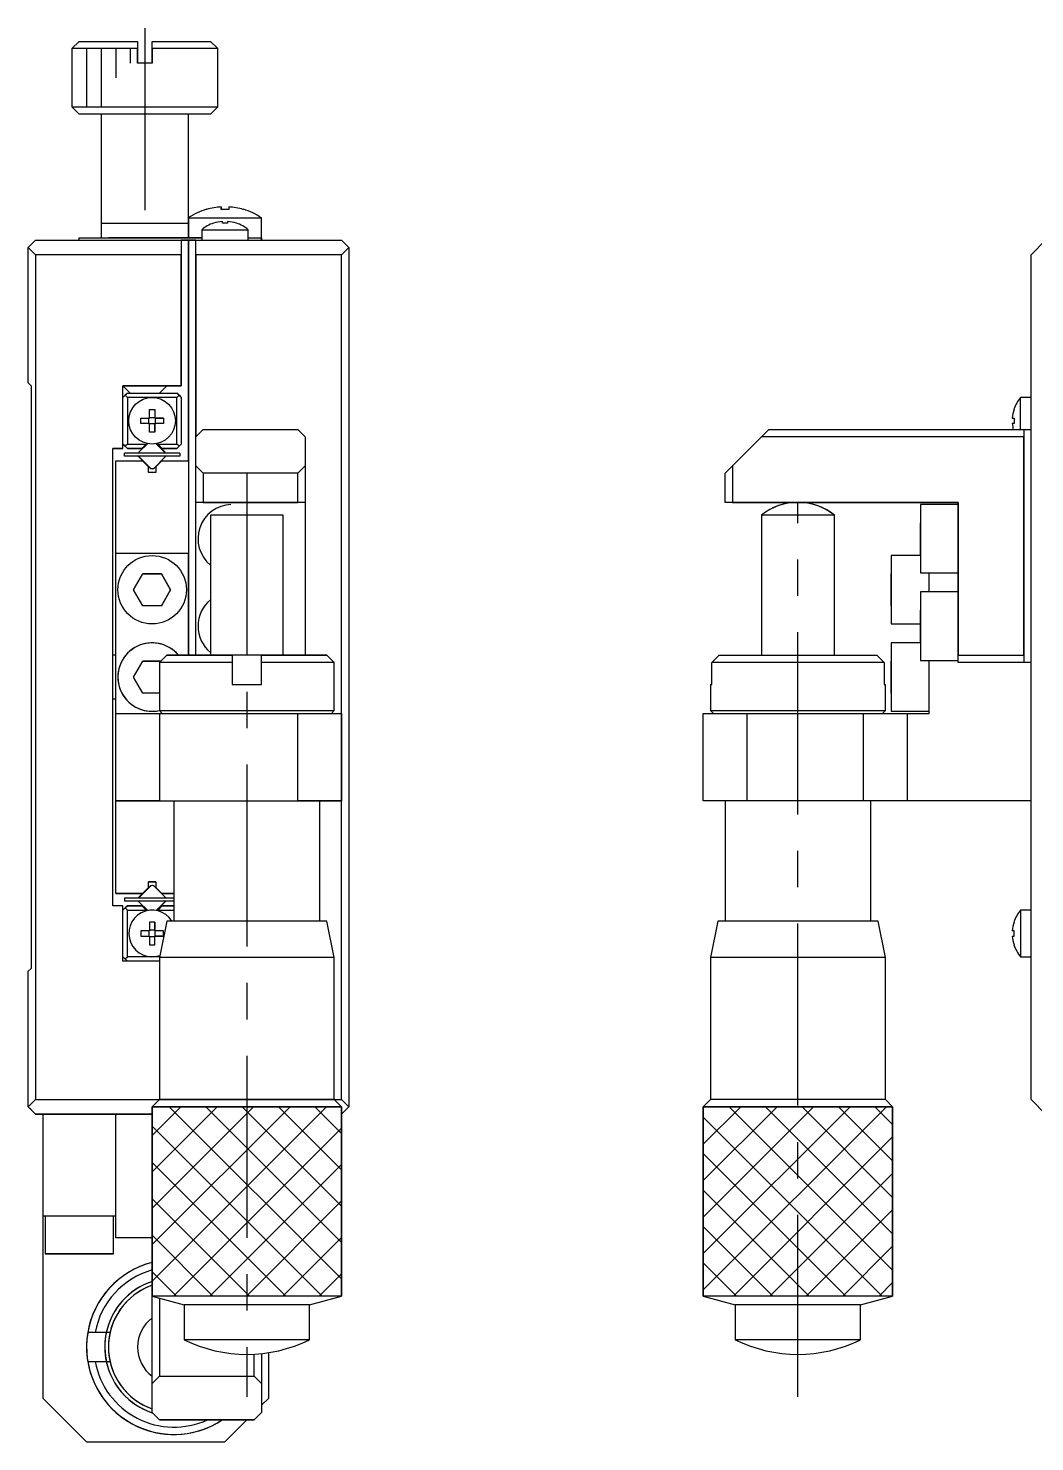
# Model space of a CAD drawing. Extents: x 3 to 378, y 15 to 260.
# Drawn here: x 46.3 to 115.4, y 101.5 to 198.6 of the extents above; entities that cross this region are included whole.
import ezdxf

# ---------------------------------------------------------------- set-up
doc = ezdxf.new("R2010")
doc.units = 0
doc.header["$LTSCALE"] = 10
doc.linetypes.add('CENTER', pattern=[2, 1.25, -0.25, 0.25, -0.25])
doc.layers.get('0').update_dxf_attribs({"linetype": 'CONTINUOUS'})
doc.layers.add('CENTER', color=1, linetype='CENTER')

msp = doc.modelspace()

# ---------------------------------------------------------------- linework, layer by layer
at = {"color": 7, "linetype": 'CONTINUOUS'}
for p, q in [((49.83937, 197.685847), (49.33937, 197.185847)), ((53.83937, 197.185847), (49.33937, 197.185847)), ((49.33937, 197.185847), (49.33937, 193.185847)), ((49.83937, 197.685847), (53.83937, 197.685847)), ((53.83937, 197.685847), (53.83937, 197.185847)), ((53.83937, 197.685847), (53.83937, 196.185847)), ((53.83937, 197.685847), (53.83937, 196.185847)), ((53.83937, 196.185847), (53.83937, 197.185847)), ((54.83937, 197.185847), (54.83937, 197.685847)), ((54.83937, 197.685847), (58.83937, 197.685847)), ((54.83937, 196.185847), (54.83937, 197.685847)), ((54.83937, 196.185847), (54.83937, 197.685847)), ((59.33937, 197.185847), (54.83937, 197.185847)), ((54.83937, 197.185847), (54.83937, 196.185847)), ((59.33937, 197.185847), (58.83937, 197.685847)), ((59.33937, 193.185847), (59.33937, 197.185847)), ((54.83937, 196.185847), (53.83937, 196.185847)), ((49.33937, 193.185847), (59.33937, 193.185847)), ((49.33937, 193.185847), (49.83937, 192.685847)), ((58.83937, 192.685847), (59.33937, 193.185847)), ((58.83937, 192.685847), (49.83937, 192.685847)), ((51.33937, 192.685847), (51.33937, 185.185847)), ((51.33937, 192.685847), (51.33937, 184.185847)), ((51.33937, 192.685847), (51.33937, 184.185847)), ((57.33937, 185.577505), (57.33937, 192.685847)), ((57.33937, 184.185847), (57.33937, 192.685847)), ((57.33937, 184.185847), (57.33937, 192.685847)), ((57.33937, 185.577505), (62.33937, 185.577505)), ((57.33937, 185.577505), (57.33937, 184.185847)), ((58.58078, 186.148428), (58.577437, 186.155283)), ((58.58078, 186.148428), (58.577437, 186.155283)), ((58.58078, 186.148428), (58.577437, 186.155283)), ((58.58078, 186.148428), (58.577437, 186.155283)), ((59.57937, 186.148428), (59.57937, 186.3208)), ((59.57937, 186.3208), (59.57937, 186.148428)), ((59.57937, 186.3208), (59.57937, 186.148428)), ((59.57937, 186.3208), (59.57937, 186.148428)), ((60.09937, 186.148428), (59.57937, 186.148428)), ((60.09937, 186.3208), (60.09937, 186.148428)), ((61.101303, 186.155283), (61.097959, 186.148428)), ((62.33937, 184.185847), (62.33937, 185.577505)), ((62.33937, 184.035847), (62.33937, 185.577505)), ((62.33937, 184.035847), (62.33937, 185.577505)), ((57.33937, 185.185847), (51.33937, 185.185847)), ((57.33937, 185.185847), (51.33937, 185.185847)), ((51.33937, 185.185847), (51.33937, 184.185847)), ((57.33937, 185.185847), (51.33937, 185.185847)), ((57.33937, 185.185847), (51.33937, 185.185847)), ((58.23937, 184.756785), (61.43937, 184.756785)), ((58.23937, 184.756785), (58.23937, 184.035847)), ((59.054373, 185.202571), (59.051503, 185.208455)), ((59.65937, 185.202571), (59.65937, 185.322854)), ((60.01937, 185.202571), (59.65937, 185.202571)), ((60.01937, 185.322854), (60.01937, 185.202571)), ((60.627237, 185.208455), (60.624367, 185.202571)), ((61.43937, 184.035847), (61.43937, 184.756785)), ((46.33937, 183.535847), (46.83937, 184.035847)), ((46.33937, 174.235847), (46.33937, 183.535847)), ((46.83937, 183.035847), (46.33937, 183.535847)), ((46.83937, 184.035847), (56.83937, 184.035847)), ((46.83937, 184.035847), (67.83937, 184.035847)), ((46.83937, 184.035847), (67.83937, 184.035847)), ((49.83937, 184.035847), (49.83937, 184.185847)), ((49.83937, 184.185847), (51.83937, 184.185847)), ((49.83937, 184.185847), (58.23937, 184.185847)), ((49.83937, 184.185847), (58.23937, 184.185847)), ((58.23937, 184.185847), (51.83937, 184.185847)), ((57.33937, 184.035847), (56.83937, 184.035847)), ((57.33937, 184.035847), (56.83937, 184.035847)), ((56.83937, 184.035847), (56.83937, 183.035847)), ((56.83937, 184.035847), (56.83937, 174.035847)), ((56.83937, 184.035847), (56.83937, 174.035847)), ((57.33937, 168.885847), (57.33937, 184.035847)), ((57.83937, 184.035847), (57.33937, 184.035847)), ((57.33937, 184.035847), (57.33937, 155.535847)), ((57.33937, 184.035847), (57.33937, 155.535847)), ((57.83937, 184.035847), (67.83937, 184.035847)), ((57.83937, 183.035847), (57.83937, 184.035847)), ((57.83937, 155.535847), (57.83937, 184.035847)), ((57.83937, 155.535847), (57.83937, 184.035847)), ((61.43937, 184.185847), (62.33937, 184.185847)), ((62.33937, 184.185847), (62.33937, 184.035847)), ((67.83937, 184.035847), (68.33937, 183.535847)), ((68.33937, 183.535847), (67.83937, 183.035847)), ((68.33937, 183.535847), (68.33937, 124.535847)), ((116.161574, 184.035847), (115.161574, 183.035847)), ((116.161574, 184.035847), (115.161574, 183.035847)), ((115.661574, 183.535847), (115.161574, 183.035847)), ((46.83937, 183.035847), (46.83937, 125.035847)), ((56.83937, 183.035847), (46.83937, 183.035847)), ((56.83937, 174.035847), (56.83937, 183.035847)), ((67.83937, 183.035847), (57.83937, 183.035847)), ((57.83937, 183.035847), (57.83937, 170.535847)), ((67.83937, 151.535847), (67.83937, 183.035847)), ((67.83937, 125.035847), (67.83937, 183.035847)), ((67.83937, 125.035847), (67.83937, 183.035847)), ((115.161574, 164.835847), (115.161574, 183.035847)), ((115.161574, 125.035847), (115.161574, 183.035847)), ((115.161574, 125.035847), (115.161574, 183.035847)), ((46.33937, 174.235847), (46.53937, 174.035847)), ((46.33937, 174.235847), (46.53937, 174.035847)), ((46.33937, 174.235847), (46.53937, 174.035847)), ((46.33937, 174.235847), (46.53937, 174.035847)), ((46.53937, 174.035847), (46.53937, 134.035847)), ((52.83937, 174.035847), (56.83937, 174.035847)), ((52.83937, 169.735847), (52.83937, 174.035847)), ((52.83937, 174.035847), (53.08937, 173.785847)), ((52.83937, 174.035847), (53.33937, 173.535847)), ((56.83937, 174.035847), (52.83937, 174.035847)), ((56.83937, 174.035847), (52.83937, 174.035847)), ((52.83937, 174.035847), (53.33937, 173.535847)), ((53.08937, 173.785847), (53.33937, 173.535847)), ((55.33937, 173.535847), (55.83937, 174.035847)), ((55.33937, 173.535847), (55.83937, 174.035847)), ((55.33937, 173.535847), (55.58937, 173.785847)), ((55.58937, 173.785847), (55.83937, 174.035847)), ((56.83937, 174.035847), (55.83937, 174.035847)), ((53.13937, 173.535847), (52.83937, 173.235847)), ((53.13937, 173.535847), (52.83937, 173.235847)), ((52.83937, 173.235847), (52.98937, 173.385847)), ((53.13937, 173.535847), (52.98937, 173.385847)), ((52.98937, 173.385847), (53.13937, 173.235847)), ((53.13937, 173.535847), (56.53937, 173.535847)), ((53.13937, 173.235847), (53.13937, 170.035847)), ((54.83937, 173.235847), (53.13937, 173.235847)), ((56.53937, 173.235847), (53.13937, 173.235847)), ((56.53937, 173.235847), (53.13937, 173.235847)), ((56.53937, 173.235847), (54.83937, 173.235847)), ((56.68937, 173.385847), (56.53937, 173.535847)), ((56.83937, 173.235847), (56.53937, 173.535847)), ((56.83937, 173.235847), (56.53937, 173.535847)), ((56.53937, 173.235847), (56.68937, 173.385847)), ((56.53937, 170.035847), (56.53937, 173.235847)), ((56.68937, 173.385847), (56.83937, 173.235847)), ((56.83937, 173.235847), (56.83937, 170.035847)), ((114.440636, 171.635847), (114.440636, 173.235847)), ((115.161574, 173.235847), (114.440636, 173.235847)), ((114.440636, 171.035847), (114.440636, 173.235847)), ((114.440636, 171.035847), (114.440636, 173.235847)), ((54.054373, 171.815847), (54.65937, 171.815847)), ((54.054373, 171.455847), (54.054373, 171.815847)), ((54.054373, 171.815847), (54.623422, 171.815847)), ((54.054373, 171.815847), (54.65937, 171.815847)), ((54.054373, 171.815847), (54.65937, 171.815847)), ((54.623422, 171.815847), (54.65937, 171.815847)), ((54.623422, 171.455847), (54.623422, 171.815847)), ((54.65937, 172.420844), (55.01937, 172.420844)), ((54.65937, 171.815847), (54.65937, 172.420844)), ((54.65937, 171.851795), (55.01937, 171.851795)), ((55.01937, 172.420844), (55.01937, 171.815847)), ((55.01937, 172.420844), (55.01937, 171.851795)), ((55.01937, 172.420844), (55.01937, 171.815847)), ((55.01937, 172.420844), (55.01937, 171.815847)), ((55.01937, 171.851795), (55.01937, 171.815847)), ((55.01937, 171.815847), (55.624367, 171.815847)), ((55.01937, 171.815847), (55.055318, 171.815847)), ((55.01937, 171.815847), (55.624367, 171.815847)), ((55.01937, 171.815847), (55.624367, 171.815847)), ((55.624367, 171.815847), (55.055318, 171.815847)), ((55.055318, 171.815847), (55.055318, 171.455847)), ((55.624367, 171.815847), (55.624367, 171.455847)), ((113.874568, 171.815847), (113.99485, 171.815847)), ((113.988966, 172.423714), (113.99485, 172.420844)), ((113.988966, 172.423714), (113.99485, 172.420844)), ((113.988966, 172.423714), (113.99485, 172.420844)), ((113.988966, 172.423714), (113.99485, 172.420844)), ((113.99485, 171.815847), (113.99485, 171.455847)), ((54.65937, 171.455847), (54.054373, 171.455847)), ((54.65937, 170.850851), (54.65937, 171.455847)), ((55.01937, 171.4199), (54.65937, 171.4199)), ((55.01937, 170.850851), (54.65937, 170.850851)), ((55.01937, 171.455847), (55.01937, 170.850851)), ((55.624367, 171.455847), (55.01937, 171.455847)), ((55.01937, 171.455847), (55.01937, 171.4199)), ((55.01937, 171.455847), (55.01937, 170.850851)), ((55.01937, 171.455847), (55.01937, 170.850851)), ((55.01937, 170.850851), (55.01937, 171.4199)), ((58.33937, 171.035847), (57.83937, 170.535847)), ((58.33937, 171.035847), (64.83937, 171.035847)), ((65.33937, 170.535847), (64.83937, 171.035847)), ((94.161574, 168.035847), (97.161574, 171.035847)), ((94.161574, 168.035847), (97.161574, 171.035847)), ((96.661574, 170.535847), (97.161574, 171.035847)), ((97.161574, 171.035847), (114.661574, 171.035847)), ((97.161574, 171.035847), (115.161574, 171.035847)), ((97.161574, 171.035847), (115.161574, 171.035847)), ((113.99485, 171.455847), (113.874568, 171.455847)), ((114.440636, 171.035847), (114.440636, 171.635847)), ((114.661574, 171.035847), (114.661574, 170.535847)), ((114.661574, 171.035847), (115.161574, 171.035847)), ((114.661574, 171.035847), (114.661574, 155.035847)), ((114.661574, 171.035847), (114.661574, 155.035847)), ((52.98937, 169.885847), (52.83937, 170.035847)), ((52.83937, 170.035847), (52.98937, 169.885847)), ((52.83937, 170.035847), (53.13937, 169.735847)), ((52.83937, 170.035847), (53.13937, 169.735847)), ((53.13937, 170.035847), (52.98937, 169.885847)), ((52.98937, 169.885847), (53.13937, 169.735847)), ((53.13937, 169.735847), (52.98937, 169.885847)), ((53.13937, 170.035847), (54.440321, 170.035847)), ((54.533264, 170.065402), (53.937809, 169.469946)), ((54.140321, 169.735847), (54.480977, 170.076503)), ((54.140321, 169.735847), (54.480977, 170.076503)), ((54.140321, 169.735847), (54.440321, 170.035847)), ((54.440321, 170.035847), (54.140321, 169.735847)), ((54.480977, 170.076503), (54.440321, 170.035847)), ((54.440321, 170.035847), (54.480977, 170.076503)), ((55.352022, 169.8235), (55.115642, 170.05988)), ((55.740931, 169.434591), (55.115642, 170.05988)), ((55.740931, 169.434591), (55.115642, 170.05988)), ((55.740931, 169.469946), (55.145476, 170.065402)), ((55.238419, 170.035847), (55.197763, 170.076503)), ((55.197763, 170.076503), (55.238419, 170.035847)), ((55.197763, 170.076503), (55.538419, 169.735847)), ((55.197763, 170.076503), (55.538419, 169.735847)), ((55.238419, 170.035847), (55.538419, 169.735847)), ((55.238419, 170.035847), (56.53937, 170.035847)), ((55.538419, 169.735847), (55.238419, 170.035847)), ((56.68937, 169.885847), (56.53937, 170.035847)), ((56.83937, 170.035847), (56.53937, 169.735847)), ((56.83937, 170.035847), (56.53937, 169.735847)), ((56.53937, 169.735847), (56.68937, 169.885847)), ((56.68937, 169.885847), (56.53937, 169.735847)), ((56.83937, 170.035847), (56.68937, 169.885847)), ((56.68937, 169.885847), (56.83937, 170.035847)), ((57.83937, 168.535847), (57.83937, 170.535847)), ((65.33937, 170.535847), (65.33937, 168.535847)), ((65.33937, 170.535847), (65.33937, 155.535847)), ((65.33937, 170.535847), (65.33937, 155.535847)), ((96.661574, 170.535847), (94.661574, 168.535847)), ((114.661574, 170.535847), (96.661574, 170.535847)), ((114.661574, 155.535847), (114.661574, 170.535847)), ((52.13937, 169.735847), (52.83937, 169.735847)), ((52.13937, 138.335847), (52.13937, 169.735847)), ((52.83937, 169.735847), (52.13937, 169.735847)), ((52.83937, 169.735847), (52.13937, 169.735847)), ((52.83937, 169.735847), (52.13937, 169.735847)), ((52.33937, 162.535847), (52.33937, 168.885847)), ((52.33937, 168.885847), (54.17871, 168.885847)), ((52.33937, 139.185847), (52.33937, 168.885847)), ((52.33937, 139.185847), (52.33937, 168.885847)), ((52.93937, 169.210847), (52.93937, 169.410847)), ((56.73937, 169.410847), (52.93937, 169.410847)), ((56.73937, 169.210847), (52.93937, 169.210847)), ((54.140321, 169.735847), (53.13937, 169.735847)), ((53.13937, 169.735847), (54.140321, 169.735847)), ((53.13937, 169.735847), (54.140321, 169.735847)), ((53.13937, 169.735847), (54.140321, 169.735847)), ((53.937809, 169.187104), (54.715626, 168.409286)), ((53.937809, 169.151748), (54.680271, 168.409286)), ((54.58937, 168.475187), (54.17871, 168.885847)), ((54.998469, 168.409286), (55.740931, 169.151748)), ((55.50003, 168.885847), (55.08937, 168.475187)), ((55.740931, 169.434591), (55.352022, 169.8235)), ((55.50003, 168.885847), (57.33937, 168.885847)), ((56.53937, 169.735847), (55.538419, 169.735847)), ((55.538419, 169.735847), (56.53937, 169.735847)), ((55.538419, 169.735847), (56.53937, 169.735847)), ((55.538419, 169.735847), (56.53937, 169.735847)), ((56.73937, 169.410847), (56.73937, 169.210847)), ((57.33937, 168.885847), (57.33937, 164.335847)), ((54.58937, 168.085847), (54.58937, 168.475187)), ((55.08937, 168.085847), (54.58937, 168.085847)), ((55.08937, 168.475187), (55.08937, 168.085847)), ((57.83937, 166.035847), (57.83937, 168.535847)), ((57.83937, 168.535847), (58.33937, 168.035847)), ((58.33937, 168.035847), (58.33937, 166.035847)), ((64.83937, 168.035847), (58.33937, 168.035847)), ((64.83937, 168.035847), (65.33937, 168.535847)), ((64.83937, 166.035847), (64.83937, 168.035847)), ((65.33937, 168.535847), (65.33937, 166.035847)), ((94.161574, 168.035847), (94.661574, 168.535847)), ((94.161574, 166.035847), (94.161574, 168.035847)), ((94.661574, 168.535847), (94.661574, 166.035847)), ((61.33937, 166.035847), (57.83937, 166.035847)), ((58.33937, 166.035847), (57.83937, 166.035847)), ((57.83937, 155.535847), (57.83937, 166.035847)), ((65.33937, 166.035847), (57.83937, 166.035847)), ((65.33937, 166.035847), (57.83937, 166.035847)), ((58.33937, 166.035847), (64.83937, 166.035847)), ((65.33937, 166.035847), (61.33937, 166.035847)), ((65.33937, 166.035847), (64.83937, 166.035847)), ((65.33937, 166.035847), (65.33937, 155.535847)), ((94.661574, 166.035847), (94.161574, 166.035847)), ((110.161574, 166.035847), (94.161574, 166.035847)), ((110.161574, 166.035847), (94.161574, 166.035847)), ((94.661574, 166.035847), (110.161574, 166.035847)), ((110.161574, 166.035847), (110.161574, 155.535847)), ((110.161574, 155.035847), (110.161574, 166.035847)), ((110.161574, 155.035847), (110.161574, 166.035847)), ((63.839366, 165.158338), (58.839374, 165.158338)), ((58.839374, 165.158338), (58.839374, 155.535847)), ((63.839366, 155.535847), (63.839366, 165.158338)), ((99.16163, 165.158338), (96.661578, 165.158338)), ((96.661578, 165.158338), (96.661578, 155.535847)), ((101.66157, 165.158338), (96.661578, 165.158338)), ((101.66157, 165.158338), (96.661578, 165.158338)), ((101.66157, 165.158338), (99.16163, 165.158338)), ((101.66157, 155.535847), (101.66157, 165.158338)), ((107.561574, 165.885847), (107.561574, 161.185847)), ((107.561574, 165.885847), (107.561574, 161.185847)), ((110.161574, 165.885847), (107.561574, 165.885847)), ((107.561574, 165.885847), (107.561574, 161.185847)), ((107.561574, 165.885847), (107.561574, 161.185847)), ((57.33937, 164.335847), (57.33937, 162.535847)), ((107.561574, 164.635847), (107.561574, 163.535847)), ((107.561574, 163.535847), (107.561574, 164.635847)), ((115.161574, 158.835847), (115.161574, 164.835847)), ((107.561574, 162.435847), (107.561574, 163.535847)), ((107.561574, 163.535847), (107.561574, 162.435847)), ((52.33937, 162.535847), (57.33937, 162.535847)), ((52.33937, 151.535847), (52.33937, 162.535847)), ((57.33937, 161.735852), (57.33937, 162.535847)), ((105.561574, 162.385847), (105.561574, 157.685847)), ((105.561574, 162.385847), (105.561574, 157.685847)), ((107.561574, 162.385847), (105.561574, 162.385847)), ((105.561574, 162.385847), (105.561574, 157.685847)), ((105.561574, 162.385847), (105.561574, 157.685847)), ((53.569199, 160.035847), (54.204285, 161.135847)), ((54.204285, 161.135847), (55.474455, 161.135847)), ((55.474455, 161.135847), (54.204285, 161.135847)), ((55.474455, 161.135847), (54.204285, 161.135847)), ((55.474455, 161.135847), (54.204285, 161.135847)), ((55.474455, 161.135847), (56.109541, 160.035847)), ((56.109541, 160.035847), (55.474455, 161.135847)), ((56.109541, 160.035847), (55.474455, 161.135847)), ((56.109541, 160.035847), (55.474455, 161.135847)), ((57.33937, 155.535847), (57.33937, 161.735852)), ((105.561574, 161.135847), (105.561574, 160.035847)), ((105.561574, 160.035847), (105.561574, 161.135847)), ((107.561574, 161.185847), (110.161574, 161.185847)), ((108.161574, 159.885847), (108.161574, 161.185847)), ((54.204285, 158.935847), (53.569199, 160.035847)), ((56.109541, 160.035847), (55.474455, 158.935847)), ((55.474455, 158.935847), (56.109541, 160.035847)), ((55.474455, 158.935847), (56.109541, 160.035847)), ((55.474455, 158.935847), (56.109541, 160.035847)), ((105.561574, 158.935847), (105.561574, 160.035847)), ((105.561574, 160.035847), (105.561574, 158.935847)), ((107.561574, 159.885847), (107.561574, 155.185847)), ((107.561574, 159.885847), (107.561574, 155.185847)), ((110.161574, 159.885847), (107.561574, 159.885847)), ((107.561574, 159.885847), (107.561574, 155.185847)), ((107.561574, 159.885847), (107.561574, 155.185847)), ((55.474455, 158.935847), (54.204285, 158.935847)), ((107.561574, 158.635847), (107.561574, 157.535847)), ((107.561574, 157.535847), (107.561574, 158.635847)), ((115.161574, 151.835842), (115.161574, 158.835847)), ((105.561574, 157.685847), (107.561574, 157.685847)), ((107.561574, 156.435847), (107.561574, 157.535847)), ((107.561574, 157.535847), (107.561574, 156.435847)), ((105.561574, 156.385847), (105.561574, 151.685847)), ((105.561574, 156.385847), (105.561574, 151.685847)), ((107.561574, 156.385847), (105.561574, 156.385847)), ((105.561574, 156.385847), (105.561574, 151.685847)), ((105.561574, 156.385847), (105.561574, 151.685847)), ((52.33937, 155.535847), (52.13937, 155.535847)), ((55.83937, 155.535847), (55.33937, 155.035847)), ((55.83937, 155.535847), (60.33937, 155.535847)), ((66.83937, 155.535847), (55.83937, 155.535847)), ((66.83937, 155.535847), (55.83937, 155.535847)), ((60.33937, 155.535847), (60.33937, 155.035847)), ((61.339477, 155.535847), (60.33937, 155.535847)), ((60.33937, 155.535847), (60.33937, 153.535847)), ((60.33937, 155.535847), (60.33937, 153.535847)), ((62.33937, 155.535847), (61.339477, 155.535847)), ((62.33937, 155.035847), (62.33937, 155.535847)), ((62.33937, 155.535847), (66.83937, 155.535847)), ((62.33937, 153.535847), (62.33937, 155.535847)), ((62.33937, 153.535847), (62.33937, 155.535847)), ((67.33937, 155.035847), (66.83937, 155.535847)), ((93.245494, 155.035847), (93.753247, 155.535847)), ((93.753247, 155.535847), (104.569901, 155.535847)), ((104.569901, 155.535847), (105.077654, 155.035847)), ((110.161574, 155.535847), (114.661574, 155.535847)), ((110.161574, 155.035847), (110.161574, 155.535847)), ((114.661574, 155.535847), (114.661574, 155.035847)), ((53.569199, 154.035847), (54.204285, 155.135847)), ((54.204285, 155.135847), (55.43937, 155.135847)), ((55.43937, 155.135847), (54.204285, 155.135847)), ((55.43937, 155.135847), (54.204285, 155.135847)), ((55.43937, 155.135847), (54.204285, 155.135847)), ((60.33937, 155.035847), (55.33937, 155.035847)), ((55.33937, 155.035847), (55.33937, 151.735847)), ((60.33937, 155.035847), (60.33937, 153.535847)), ((67.33937, 155.035847), (62.33937, 155.035847)), ((62.33937, 153.535847), (62.33937, 155.035847)), ((67.33937, 151.735847), (67.33937, 155.035847)), ((93.245494, 153.535847), (93.245494, 155.035847)), ((105.077654, 155.035847), (93.245494, 155.035847)), ((105.077654, 155.035847), (105.077654, 153.535847)), ((105.561574, 155.135847), (105.561574, 154.035847)), ((105.561574, 154.035847), (105.561574, 155.135847)), ((107.561574, 155.185847), (110.161574, 155.185847)), ((108.161574, 151.535847), (108.161574, 155.185847)), ((114.661574, 155.035847), (110.161574, 155.035847)), ((115.161574, 155.035847), (110.161574, 155.035847)), ((115.161574, 155.035847), (110.161574, 155.035847)), ((115.161574, 155.035847), (114.661574, 155.035847)), ((54.204285, 152.935847), (53.569199, 154.035847)), ((60.33937, 153.535847), (62.33937, 153.535847)), ((93.161574, 153.535847), (93.245494, 153.535847)), ((93.161574, 153.535847), (93.161574, 151.735847)), ((105.077654, 153.535847), (105.161574, 153.535847)), ((105.161574, 151.735847), (105.161574, 153.535847)), ((105.561574, 152.935847), (105.561574, 154.035847)), ((105.561574, 154.035847), (105.561574, 152.935847)), ((52.13937, 152.535847), (52.33937, 152.535847)), ((55.33937, 152.935847), (54.204285, 152.935847)), ((52.33937, 145.535847), (52.33937, 151.535847)), ((52.33937, 151.535847), (55.33937, 151.535847)), ((52.33937, 151.535847), (67.83937, 151.535847)), ((52.33937, 151.535847), (67.83937, 151.535847)), ((55.33937, 151.735847), (61.33937, 151.735847)), ((55.33937, 151.735847), (55.53937, 151.535847)), ((55.33937, 151.735847), (67.33937, 151.735847)), ((55.33937, 151.735847), (67.33937, 151.735847)), ((55.33937, 151.535847), (55.33937, 145.535847)), ((55.33937, 151.535847), (64.83937, 151.535847)), ((61.33937, 151.735847), (67.33937, 151.735847)), ((64.83937, 145.535847), (64.83937, 151.535847)), ((64.83937, 151.535847), (67.83937, 151.535847)), ((67.13937, 151.535847), (67.33937, 151.735847)), ((67.83937, 151.535847), (67.83937, 145.535847)), ((92.661574, 145.535847), (92.661574, 151.535847)), ((92.661574, 151.535847), (95.661574, 151.535847)), ((92.661574, 151.535847), (108.161574, 151.535847)), ((92.661574, 151.535847), (108.161574, 151.535847)), ((93.161574, 151.735847), (105.161574, 151.735847)), ((93.161574, 151.735847), (93.361574, 151.535847)), ((95.661574, 151.535847), (95.661574, 145.535847)), ((95.661574, 151.535847), (103.661574, 151.535847)), ((103.661574, 145.535847), (103.661574, 151.535847)), ((103.661574, 151.535847), (106.661574, 151.535847)), ((104.961574, 151.535847), (105.161574, 151.735847)), ((105.561574, 151.685847), (108.161574, 151.685847)), ((106.661574, 151.535847), (106.661574, 145.535847)), ((106.661574, 151.535847), (108.161574, 151.535847)), ((115.161574, 145.835842), (115.161574, 151.835842)), ((115.161574, 125.035847), (115.161574, 145.835842)), ((55.33937, 145.535847), (52.33937, 145.535847)), ((52.33937, 145.535847), (56.33937, 145.535847)), ((52.33937, 139.185847), (52.33937, 145.535847)), ((52.33937, 145.535847), (67.83937, 145.535847)), ((52.33937, 145.535847), (67.83937, 145.535847)), ((55.33937, 145.535847), (64.83937, 145.535847)), ((56.33937, 145.535847), (56.33937, 137.285847)), ((67.83937, 145.535847), (64.83937, 145.535847)), ((66.33937, 145.535847), (67.83937, 145.535847)), ((66.33937, 137.285847), (66.33937, 145.535847)), ((67.83937, 125.035847), (67.83937, 145.535847)), ((95.661574, 145.535847), (92.661574, 145.535847)), ((115.161574, 145.535847), (92.661574, 145.535847)), ((115.161574, 145.535847), (92.661574, 145.535847)), ((94.161574, 145.535847), (94.161574, 137.285847)), ((103.661574, 145.535847), (95.661574, 145.535847)), ((106.661574, 145.535847), (103.661574, 145.535847)), ((104.161574, 137.285847), (104.161574, 145.535847)), ((115.161574, 145.535847), (106.661574, 145.535847)), ((54.58937, 139.985847), (55.08937, 139.985847)), ((54.58937, 139.596508), (54.58937, 139.985847)), ((55.08937, 139.985847), (54.58937, 139.985847)), ((55.08937, 139.985847), (54.58937, 139.985847)), ((55.08937, 139.985847), (54.58937, 139.985847)), ((55.08937, 139.985847), (55.08937, 139.596508)), ((54.17871, 139.185847), (52.33937, 139.185847)), ((52.33937, 139.185847), (54.17871, 139.185847)), ((52.33937, 139.185847), (54.17871, 139.185847)), ((52.33937, 139.185847), (54.17871, 139.185847)), ((52.93937, 138.860847), (52.93937, 138.660847)), ((56.33937, 138.860847), (52.93937, 138.860847)), ((53.937809, 138.884591), (54.715626, 139.662409)), ((54.680271, 139.662409), (53.937809, 138.919946)), ((54.17871, 139.185847), (54.58937, 139.596508)), ((54.58937, 139.596508), (54.17871, 139.185847)), ((54.58937, 139.596508), (54.17871, 139.185847)), ((54.58937, 139.596508), (54.17871, 139.185847)), ((55.740931, 138.919946), (54.998469, 139.662409)), ((55.08937, 139.596508), (55.50003, 139.185847)), ((55.50003, 139.185847), (55.08937, 139.596508)), ((55.50003, 139.185847), (55.08937, 139.596508)), ((55.50003, 139.185847), (55.08937, 139.596508)), ((56.33937, 139.185847), (55.50003, 139.185847)), ((55.50003, 139.185847), (56.33937, 139.185847)), ((55.50003, 139.185847), (56.33937, 139.185847)), ((55.50003, 139.185847), (56.33937, 139.185847)), ((52.83937, 138.335847), (52.13937, 138.335847)), ((52.83937, 134.535847), (52.83937, 138.335847)), ((53.13937, 138.335847), (52.83937, 138.035847)), ((53.13937, 138.335847), (52.83937, 138.035847)), ((52.98937, 138.185847), (52.83937, 138.035847)), ((52.83937, 138.035847), (52.98937, 138.185847)), ((56.33937, 138.660847), (52.93937, 138.660847)), ((52.98937, 138.185847), (53.13937, 138.335847)), ((53.13937, 138.335847), (52.98937, 138.185847)), ((53.13937, 138.035847), (52.98937, 138.185847)), ((54.140321, 138.335847), (53.13937, 138.335847)), ((53.13937, 138.335847), (54.140321, 138.335847)), ((53.13937, 138.335847), (54.140321, 138.335847)), ((53.13937, 138.335847), (54.140321, 138.335847)), ((53.13937, 134.835847), (53.13937, 138.035847)), ((53.13937, 138.035847), (54.440321, 138.035847)), ((53.937809, 138.601748), (54.533264, 138.006293)), ((54.140321, 138.335847), (54.440321, 138.035847)), ((54.440321, 138.035847), (54.140321, 138.335847)), ((54.480977, 137.995192), (54.140321, 138.335847)), ((54.480977, 137.995192), (54.140321, 138.335847)), ((54.440321, 138.035847), (54.480977, 137.995192)), ((54.480977, 137.995192), (54.440321, 138.035847)), ((55.740931, 138.637104), (55.115642, 138.011815)), ((55.740931, 138.637104), (55.115642, 138.011815)), ((55.352022, 138.248195), (55.115642, 138.011815)), ((55.145476, 138.006293), (55.740931, 138.601748)), ((55.538419, 138.335847), (55.197763, 137.995192)), ((55.538419, 138.335847), (55.197763, 137.995192)), ((55.197763, 137.995192), (55.238419, 138.035847)), ((55.238419, 138.035847), (55.197763, 137.995192)), ((55.238419, 138.035847), (55.538419, 138.335847)), ((55.538419, 138.335847), (55.238419, 138.035847)), ((55.238419, 138.035847), (56.33937, 138.035847)), ((55.740931, 138.637104), (55.352022, 138.248195)), ((56.33937, 138.335847), (55.538419, 138.335847)), ((55.538419, 138.335847), (56.33937, 138.335847)), ((55.538419, 138.335847), (56.33937, 138.335847)), ((55.538419, 138.335847), (56.33937, 138.335847)), ((114.440636, 138.035847), (114.440636, 136.435847)), ((115.161574, 138.035847), (114.440636, 138.035847)), ((114.440636, 138.035847), (114.440636, 134.835847)), ((114.440636, 138.035847), (114.440636, 134.835847)), ((55.01937, 137.220844), (54.65937, 137.220844)), ((54.65937, 137.220844), (54.65937, 136.615847)), ((55.01937, 136.615847), (55.01937, 137.220844)), ((55.01937, 137.220844), (55.01937, 136.651795)), ((55.01937, 137.220844), (55.01937, 136.615847)), ((55.01937, 137.220844), (55.01937, 136.615847)), ((55.839373, 137.285847), (55.339374, 134.785848)), ((66.839367, 137.285847), (55.839373, 137.285847)), ((67.339366, 134.785848), (66.839367, 137.285847)), ((93.661577, 137.285847), (93.161578, 134.785848)), ((99.161698, 137.285847), (93.661577, 137.285847)), ((104.661571, 137.285847), (93.661577, 137.285847)), ((104.661571, 137.285847), (93.661577, 137.285847)), ((104.661571, 137.285847), (99.161698, 137.285847)), ((105.16157, 134.785848), (104.661571, 137.285847)), ((113.99485, 137.220844), (113.988966, 137.223714)), ((113.99485, 137.220844), (113.988966, 137.223714)), ((113.99485, 137.220844), (113.988966, 137.223714)), ((113.99485, 137.220844), (113.988966, 137.223714)), ((54.65937, 136.615847), (54.054373, 136.615847)), ((54.054373, 136.615847), (54.054373, 136.255847)), ((54.054373, 136.255847), (54.65937, 136.255847)), ((54.054373, 136.255847), (54.623422, 136.255847)), ((54.054373, 136.255847), (54.65937, 136.255847)), ((54.054373, 136.255847), (54.65937, 136.255847)), ((54.623422, 136.615847), (54.623422, 136.255847)), ((54.623422, 136.255847), (54.65937, 136.255847)), ((55.01937, 136.651795), (54.65937, 136.651795)), ((54.65937, 136.255847), (54.65937, 135.650851)), ((54.65937, 136.2199), (55.01937, 136.2199)), ((55.01937, 136.615847), (55.01937, 136.651795)), ((55.624367, 136.615847), (55.01937, 136.615847)), ((55.01937, 136.255847), (55.624367, 136.255847)), ((55.01937, 135.650851), (55.01937, 136.255847)), ((55.01937, 136.2199), (55.01937, 136.255847)), ((55.01937, 136.255847), (55.055318, 136.255847)), ((55.624367, 136.255847), (55.01937, 136.255847)), ((55.01937, 135.650851), (55.01937, 136.255847)), ((55.01937, 135.650851), (55.01937, 136.255847)), ((55.624367, 136.255847), (55.01937, 136.255847)), ((55.01937, 135.650851), (55.01937, 136.2199)), ((55.055318, 136.255847), (55.055318, 136.615847)), ((55.624367, 136.255847), (55.055318, 136.255847)), ((55.624367, 136.255847), (55.624367, 136.615847)), ((113.99485, 136.615847), (113.874568, 136.615847)), ((113.874568, 136.255847), (113.99485, 136.255847)), ((113.99485, 136.255847), (113.99485, 136.615847)), ((114.440636, 136.435847), (114.440636, 134.835847)), ((54.65937, 135.650851), (55.01937, 135.650851)), ((113.988966, 135.647981), (113.99485, 135.650851)), ((113.988966, 135.647981), (113.99485, 135.650851)), ((113.988966, 135.647981), (113.99485, 135.650851)), ((113.988966, 135.647981), (113.99485, 135.650851)), ((46.53937, 134.035847), (46.33937, 133.835847)), ((52.83937, 134.835847), (52.98937, 134.685847)), ((53.13937, 134.535847), (52.83937, 134.835847)), ((53.13937, 134.535847), (52.83937, 134.835847)), ((55.339374, 134.535847), (52.83937, 134.535847)), ((52.98937, 134.685847), (53.13937, 134.835847)), ((53.13937, 134.535847), (52.98937, 134.685847)), ((54.83937, 134.835847), (53.13937, 134.835847)), ((55.349374, 134.835847), (53.13937, 134.835847)), ((55.349374, 134.835847), (53.13937, 134.835847)), ((55.349374, 134.835847), (54.83937, 134.835847)), ((67.339366, 134.785848), (55.339374, 134.785848)), ((55.339374, 134.785848), (55.339374, 125.035843)), ((67.339366, 125.035843), (67.339366, 134.785848)), ((99.161709, 134.785848), (93.161578, 134.785848)), ((93.161578, 134.785848), (93.161578, 125.035843)), ((105.16157, 134.785848), (93.161578, 134.785848)), ((105.16157, 134.785848), (93.161578, 134.785848)), ((105.16157, 134.785848), (99.161709, 134.785848)), ((105.16157, 125.035843), (105.16157, 134.785848)), ((114.440636, 134.835847), (115.161574, 134.835847)), ((46.33937, 124.535847), (46.33937, 133.835847)), ((46.33937, 124.535847), (46.83937, 125.035847)), ((46.83937, 124.035847), (46.33937, 124.535847)), ((46.53937, 124.335847), (46.33937, 124.535847)), ((46.33937, 124.535847), (46.53937, 124.335847)), ((46.33937, 124.535847), (46.83937, 124.035847)), ((46.33937, 124.535847), (46.83937, 124.035847)), ((46.33937, 124.535847), (46.83937, 124.035847)), ((46.83937, 125.035847), (55.339374, 125.035847)), ((46.83937, 125.035847), (67.83937, 125.035847)), ((46.83937, 125.035847), (67.83937, 125.035847)), ((55.339374, 125.035843), (54.839371, 124.535841)), ((67.339366, 125.035843), (55.339374, 125.035843)), ((67.339366, 125.035847), (67.83937, 125.035847)), ((67.839369, 124.535841), (67.339366, 125.035843)), ((67.83937, 125.035847), (68.33937, 124.535847)), ((68.33937, 124.535847), (67.83937, 124.035847)), ((67.83937, 124.035847), (68.33937, 124.535847)), ((67.83937, 124.035847), (68.33937, 124.535847)), ((67.83937, 124.035847), (68.33937, 124.535847)), ((93.161578, 125.035843), (92.661575, 124.535841)), ((99.16172, 124.535841), (92.661575, 124.535841)), ((99.161709, 125.035843), (93.161578, 125.035843)), ((105.16157, 125.035843), (93.161578, 125.035843)), ((105.16157, 125.035843), (93.161578, 125.035843)), ((105.16157, 125.035843), (99.161709, 125.035843)), ((105.661573, 124.535841), (105.16157, 125.035843)), ((115.161574, 125.035847), (115.661574, 124.535847)), ((115.161574, 125.035847), (116.161574, 124.035847)), ((115.161574, 125.035847), (116.161574, 124.035847)), ((54.839371, 124.035847), (46.83937, 124.035847)), ((46.83937, 124.035847), (47.33937, 124.035847)), ((46.83937, 124.035847), (54.839371, 124.035847)), ((46.83937, 124.035847), (54.839371, 124.035847)), ((47.33937, 124.035847), (47.33937, 117.035847)), ((47.33937, 124.035847), (47.33937, 104.535847)), ((47.33937, 124.035847), (47.33937, 104.535847)), ((52.33937, 117.035847), (52.33937, 124.035847)), ((52.33937, 124.035847), (52.839375, 124.035847)), ((52.33937, 115.535847), (52.33937, 124.035847)), ((52.33937, 115.535847), (52.33937, 124.035847)), ((47.33937, 117.035847), (52.33937, 117.035847)), ((47.33937, 117.035847), (47.48937, 117.035847)), ((47.33937, 117.035847), (47.33937, 104.535847)), ((47.33937, 117.035847), (52.33937, 117.035847)), ((47.33937, 117.035847), (52.33937, 117.035847)), ((47.48937, 117.035847), (47.48937, 114.435847)), ((52.18937, 117.035847), (52.33937, 117.035847)), ((52.18937, 114.435847), (52.18937, 117.035847)), ((52.33937, 115.535847), (52.33937, 117.035847)), ((54.839371, 115.535847), (52.33937, 115.535847)), ((47.48937, 114.435847), (52.18937, 114.435847)), ((47.48937, 114.435847), (52.18937, 114.435847)), ((52.18937, 114.435847), (47.48937, 114.435847)), ((52.18937, 114.435847), (47.48937, 114.435847)), ((48.73937, 114.435847), (49.83937, 114.435847)), ((49.83937, 114.435847), (48.73937, 114.435847)), ((50.93937, 114.435847), (49.83937, 114.435847)), ((49.83937, 114.435847), (50.93937, 114.435847)), ((54.83937, 105.535847), (54.83937, 111.53584)), ((54.83937, 103.535847), (54.83937, 111.53584)), ((54.83937, 103.535847), (54.83937, 111.53584)), ((54.839371, 111.53584), (57.03937, 110.946352)), ((55.33937, 111.401866), (55.33937, 106.035847)), ((65.63937, 110.946352), (57.03937, 110.946352)), ((57.03937, 110.946352), (57.03937, 108.535841)), ((65.63937, 110.946352), (67.839369, 111.53584)), ((65.63937, 108.535841), (65.63937, 110.946352)), ((92.661575, 111.53584), (94.861574, 110.946352)), ((99.161671, 110.946352), (94.861574, 110.946352)), ((94.861574, 110.946352), (94.861574, 108.535841)), ((103.461574, 110.946352), (94.861574, 110.946352)), ((103.461574, 110.946352), (94.861574, 110.946352)), ((103.461574, 110.946352), (99.161671, 110.946352)), ((105.661573, 111.53584), (99.16172, 111.53584)), ((103.461574, 110.946352), (105.661573, 111.53584)), ((103.461574, 108.535841), (103.461574, 110.946352)), ((50.931043, 109.035847), (50.42329, 109.035847)), ((51.951888, 109.035847), (50.42329, 109.035847)), ((51.951888, 109.035847), (50.42329, 109.035847)), ((51.695826, 109.035847), (50.931043, 109.035847)), ((51.951888, 109.035847), (51.695826, 109.035847)), ((65.63937, 108.535841), (57.03937, 108.535841)), ((99.161671, 108.535841), (94.861574, 108.535841)), ((103.461574, 108.535841), (94.861574, 108.535841)), ((103.461574, 108.535841), (94.861574, 108.535841)), ((103.461574, 108.535841), (99.161671, 108.535841)), ((50.42329, 107.035847), (50.931043, 107.035847)), ((50.42329, 107.035847), (51.951888, 107.035847)), ((50.42329, 107.035847), (51.951888, 107.035847)), ((50.931043, 107.035847), (51.695826, 107.035847)), ((51.695826, 107.035847), (51.951888, 107.035847)), ((61.83937, 106.035847), (61.83937, 107.548676)), ((62.33937, 107.587285), (62.33937, 105.535847)), ((62.33937, 107.587285), (62.33937, 103.535847)), ((62.33937, 107.587285), (62.33937, 103.535847)), ((62.83937, 104.535847), (62.83937, 107.651976)), ((55.33937, 106.035847), (54.83937, 105.535847)), ((55.33937, 106.035847), (61.83937, 106.035847)), ((62.33937, 105.535847), (61.83937, 106.035847)), ((54.83937, 103.535847), (54.83937, 105.535847)), ((62.33937, 105.535847), (62.33937, 103.535847)), ((47.33937, 104.535847), (50.33937, 101.535847)), ((50.33937, 101.535847), (47.33937, 104.535847)), ((50.33937, 101.535847), (47.33937, 104.535847)), ((50.33937, 101.535847), (47.33937, 104.535847)), ((62.33937, 104.035847), (62.83937, 104.535847)), ((62.83937, 104.535847), (62.33937, 104.035847)), ((62.83937, 104.535847), (62.33937, 104.035847)), ((62.83937, 104.535847), (62.33937, 104.035847)), ((54.83937, 103.535847), (55.33937, 103.035847)), ((55.33937, 103.035847), (54.83937, 103.535847)), ((55.33937, 103.035847), (54.83937, 103.535847)), ((55.33937, 103.035847), (54.83937, 103.535847)), ((61.83937, 103.035847), (55.33937, 103.035847)), ((55.33937, 103.035847), (61.83937, 103.035847)), ((55.33937, 103.035847), (61.83937, 103.035847)), ((55.33937, 103.035847), (61.83937, 103.035847)), ((59.83937, 101.535847), (61.33937, 103.035847)), ((61.33937, 103.035847), (59.83937, 101.535847)), ((61.33937, 103.035847), (59.83937, 101.535847)), ((61.33937, 103.035847), (59.83937, 101.535847)), ((61.83937, 103.035847), (62.33937, 103.535847)), ((62.33937, 103.535847), (61.83937, 103.035847)), ((62.33937, 103.535847), (61.83937, 103.035847)), ((62.33937, 103.535847), (61.83937, 103.035847)), ((50.33937, 101.535847), (59.83937, 101.535847)), ((50.33937, 101.535847), (59.83937, 101.535847)), ((50.33937, 101.535847), (59.83937, 101.535847)), ((50.33937, 101.535847), (59.83937, 101.535847))]:
    msp.add_line(p, q, dxfattribs=at)
at = {"color": 3, "linetype": 'CONTINUOUS'}
for p, q in [((50.33937, 197.185847), (50.33937, 193.185847)), ((51.33937, 197.185847), (51.33937, 193.185847)), ((52.33937, 197.185847), (52.33937, 195.185847)), ((53.33937, 197.185847), (53.33937, 196.185847)), ((67.839369, 124.535841), (54.839371, 124.535841)), ((54.839371, 124.535841), (54.839371, 111.53584)), ((54.839371, 122.567894), (56.807319, 124.535841)), ((54.839371, 120.067894), (59.307319, 124.535841)), ((54.839371, 117.567894), (61.807319, 124.535841)), ((54.839371, 115.067894), (64.307319, 124.535841)), ((54.839371, 112.567894), (66.807319, 124.535841)), ((54.839371, 111.53584), (54.839371, 124.535841)), ((54.839371, 124.535841), (67.839369, 124.535841)), ((56.013941, 124.535841), (67.839369, 112.710414)), ((58.513941, 124.535841), (67.839369, 115.210414)), ((61.013941, 124.535841), (67.839369, 117.710414)), ((63.513941, 124.535841), (67.839369, 120.210414)), ((66.013941, 124.535841), (67.839369, 122.710414)), ((67.839369, 111.53584), (67.839369, 124.535841)), ((67.839369, 124.535841), (67.839369, 111.53584)), ((92.661575, 124.535841), (92.661575, 111.53584)), ((92.661575, 124.462305), (92.735111, 124.535841)), ((92.661575, 121.962305), (95.235111, 124.535841)), ((92.661575, 119.462305), (97.735111, 124.535841)), ((92.661575, 116.962305), (100.235111, 124.535841)), ((92.661575, 114.462305), (102.735111, 124.535841)), ((92.661575, 111.962305), (105.235111, 124.535841)), ((92.661575, 111.53584), (92.661575, 124.535841)), ((92.661575, 124.535841), (105.661573, 124.535841)), ((94.441734, 124.535841), (105.661573, 113.316003)), ((96.941734, 124.535841), (105.661573, 115.816003)), ((105.661573, 124.535841), (99.16172, 124.535841)), ((99.441734, 124.535841), (105.661573, 118.316003)), ((101.941734, 124.535841), (105.661573, 120.816003)), ((104.441734, 124.535841), (105.661573, 123.316003)), ((105.661573, 111.53584), (105.661573, 124.535841)), ((105.661573, 124.535841), (105.661573, 111.53584)), ((92.661575, 123.816001), (104.941735, 111.53584)), ((54.839371, 123.210412), (66.513942, 111.53584)), ((56.307318, 111.53584), (67.839369, 123.067892)), ((94.73511, 111.53584), (105.661573, 122.462303)), ((92.661575, 121.316001), (102.441735, 111.53584)), ((54.839371, 120.710412), (64.013942, 111.53584)), ((58.807318, 111.53584), (67.839369, 120.567892)), ((97.23511, 111.53584), (105.661573, 119.962303)), ((92.661575, 118.816001), (99.941735, 111.53584)), ((54.839371, 118.210412), (61.513942, 111.53584)), ((61.307318, 111.53584), (67.839369, 118.067892)), ((99.73511, 111.53584), (105.661573, 117.462303)), ((54.839371, 115.710412), (59.013942, 111.53584)), ((63.807318, 111.53584), (67.839369, 115.567892)), ((92.661575, 116.316001), (97.441735, 111.53584)), ((102.23511, 111.53584), (105.661573, 114.962303)), ((92.661575, 113.816001), (94.941735, 111.53584)), ((54.839371, 113.210412), (56.513942, 111.53584)), ((66.307318, 111.53584), (67.839369, 113.067892)), ((104.73511, 111.53584), (105.661573, 112.462303)), ((67.839369, 111.53584), (54.839371, 111.53584)), ((67.839369, 111.53584), (54.839371, 111.53584)), ((99.16172, 111.53584), (92.661575, 111.53584)), ((105.661573, 111.53584), (92.661575, 111.53584))]:
    msp.add_line(p, q, dxfattribs=at)
at = {"color": 7, "linetype": 'CONTINUOUS'}
for centre, radius in [((54.83937, 171.635847), 1.6), ((54.83937, 160.035847), 2.35)]:
    msp.add_circle(centre, radius, dxfattribs=at)
for centre, radius, start, end in [((59.83937, 181.835847), 4.5, 106.285843, 123.748989), ((59.83937, 181.835847), 4.492483, 93.317816, 106.26943), ((59.83937, 181.835847), 4.492483, 73.73057, 86.682184), ((59.83937, 181.835847), 4.5, 56.251011, 73.714157), ((59.83937, 182.835847), 2.5, 108.369665, 129.79182), ((59.83937, 182.835847), 2.493512, 94.139631, 108.349691), ((59.83937, 182.835847), 2.493512, 71.650309, 85.860369), ((59.83937, 182.835847), 2.5, 50.208181, 71.630335), ((116.361574, 171.635847), 2.5, 140.20818, 161.630335), ((116.361574, 171.635847), 2.493512, 161.650309, 175.860369), ((116.361574, 171.635847), 2.493512, 184.139631, 193.923402), ((54.07923, 169.328525), 0.2, 135, 155.693883), ((54.07923, 169.29317), 0.2, 204.306117, 225), ((54.07923, 169.328525), 0.2, 216.042724, 225), ((55.59951, 169.328525), 0.2, 24.306117, 45), ((55.59951, 169.29317), 0.2, 36.042724, 45), ((55.59951, 169.29317), 0.2, 315, 335.693883), ((54.821692, 168.550708), 0.2, 225, 275.070897), ((54.857048, 168.550708), 0.2, 225, 315), ((99.161577, 162.035843), 3.999997, 90, 128.682205), ((99.161577, 162.035843), 3.999997, 51.317827, 128.682205), ((99.161577, 162.035843), 3.999997, 51.317827, 128.682205), ((99.161577, 162.035843), 3.999997, 51.317827, 90), ((60.33937, 163.535847), 2.35, 92.228636, 230.335114), ((60.33937, 157.535847), 2.35, 129.664886, 230.335114), ((54.83937, 154.035847), 2.35, 39.665015, 270), ((54.83937, 154.035847), 2.35, 39.665015, 282.284494), ((54.83937, 154.035847), 2.35, 39.665015, 282.284494), ((54.83937, 154.035847), 2.35, 270, 282.284494), ((54.07923, 138.778525), 0.2, 135, 155.693883), ((54.07923, 138.74317), 0.2, 135, 143.957276), ((54.821692, 139.520987), 0.2, 84.929103, 135), ((54.857048, 139.520987), 0.2, 45, 135), ((55.59951, 138.778525), 0.2, 24.306117, 45), ((54.83937, 136.435847), 1.6, 32.089951, 289.265915), ((54.07923, 138.74317), 0.2, 204.306117, 225), ((55.59951, 138.74317), 0.2, 315, 335.693883), ((55.59951, 138.778525), 0.2, 315, 323.957276), ((116.361574, 136.435847), 2.5, 140.208181, 161.630335), ((116.361574, 136.435847), 2.493512, 161.650309, 175.860369), ((116.361574, 136.435847), 2.493512, 184.139631, 198.349691), ((116.361574, 136.435847), 2.5, 198.369665, 219.79182), ((56.33937, 108.035847), 6, 104.477502, 303.55731), ((56.33937, 108.035847), 6, 104.477502, 303.55731), ((56.33937, 108.035847), 6, 104.477502, 170.405932), ((56.33937, 108.035847), 5.5, 105.826609, 169.524318), ((56.33937, 108.035847), 4.75, 108.408467, 251.723438), ((56.33937, 108.035847), 4.75, 108.408467, 251.723438), ((56.33937, 108.035847), 4.75, 108.408467, 167.846803), ((56.33937, 108.035847), 4.5, 109.471207, 167.160412), ((56.33937, 108.035847), 2.499996, 126.869966, 233.130034), ((56.33937, 108.035847), 6, 170.405932, 189.594068), ((56.33937, 108.035847), 4.75, 167.846803, 192.153197), ((61.33937, 117.280842), 9.745001, 243.816209, 296.183791), ((99.161576, 117.280842), 9.745001, 243.816202, 296.183785), ((56.33937, 108.035847), 6, 189.594068, 303.55731), ((56.33937, 108.035847), 5.5, 190.475682, 294.619977), ((56.33937, 108.035847), 4.75, 192.153197, 251.723438), ((56.33937, 108.035847), 4.5, 192.839588, 250.528779)]:
    msp.add_arc(centre, radius, start, end, dxfattribs=at)
at = {"color": 3, "linetype": 'CONTINUOUS'}
for start, end in [(108.408467, 167.846803), (192.153197, 251.723438)]:
    msp.add_arc((56.33937, 108.035847), 4.75, start, end, dxfattribs=at)
at = {"color": 4, "linetype": 'CONTINUOUS'}
for start, end in [(109.471207, 250.528779), (109.471207, 250.528779), (109.471207, 167.160412), (167.160412, 192.839588), (192.839588, 250.528779)]:
    msp.add_arc((56.33937, 108.035847), 4.5, start, end, dxfattribs=at)
at = {"layer": 'CENTER', "color": 1, "linetype": 'CENTER'}
for p, q in [((54.33937, 198.585847), (54.33937, 184.035847)), ((61.33937, 168.035847), (61.33937, 104.610847)), ((99.161574, 104.610847), (99.161574, 166.035847))]:
    msp.add_line(p, q, dxfattribs=at)

doc.saveas('drawing.dxf')
